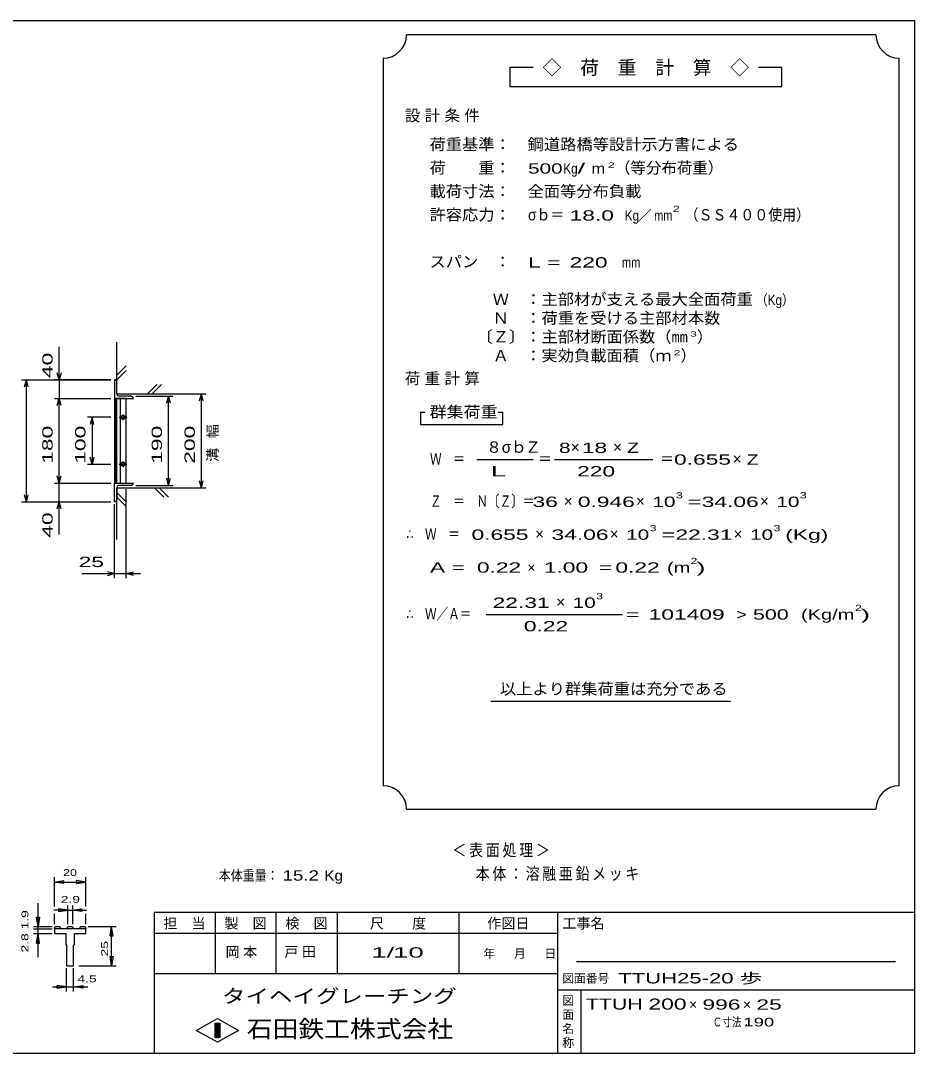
# Model space of a CAD drawing. Units: millimetres, scale not verified. Extents: x -1820 to 1731, y -1282 to 1054.
# Drawn here: x -173 to 1731, y -1146 to 1054 of the extents above; entities that cross this region are included whole.
import ezdxf
from ezdxf.enums import TextEntityAlignment as Align

# ---------------------------------------------------------------- set-up
doc = ezdxf.new("R2010")
doc.units = ezdxf.units.MM
doc.header["$LTSCALE"] = 10
for name, color, linetype, lineweight in [('0_2', 150, 'Continuous', 25), ('16', 3, 'Continuous', 25), ('22', 2, 'Continuous', 25), ('32', 4, 'Continuous', 25)]:
    doc.layers.add(name, color=color, linetype=linetype, lineweight=lineweight)
doc.styles.add('ベクトル', font='')
doc.styles.get('ベクトル').set_extended_font_data('ベクトル')

msp = doc.modelspace()

# ---------------------------------------------------------------- linework, layer by layer
at = {"layer": '0_2'}
for p, q in [((-1729, 1053.5), (1731, 1053.5)), ((1731, 1053.5), (1731, -1146.5)), ((1731, -846.5), (111, -846.5)), ((111, -846.5), (111, -1146.5)), ((241, -846.5), (241, -976.5)), ((371, -976.5), (371, -846.5)), ((501, -846.5), (501, -976.5)), ((761, -976.5), (761, -846.5)), ((971, -846.5), (971, -1146.5)), ((971, -891.5), (111, -891.5)), ((1691, -951.5), (1011, -951.5)), ((111, -976.5), (971, -976.5)), ((971, -1011.5), (1731, -1011.5)), ((1021, -1146.5), (1021, -1011.5)), ((201, -1097.5), (246, -1072.5)), ((246, -1072.5), (291, -1097.5)), ((246, -1122.5), (201, -1097.5)), ((241, -1082.5), (251, -1082.5)), ((241, -1112.5), (241, -1082.5)), ((241, -1082.5), (243, -1082.5)), ((243, -1082.5), (243, -1112.5)), ((245, -1112.5), (245, -1082.5)), ((245, -1082.5), (247, -1082.5)), ((291, -1097.5), (246, -1122.5)), ((247, -1082.5), (247, -1112.5)), ((249, -1112.5), (249, -1082.5)), ((249, -1082.5), (251, -1082.5)), ((251, -1082.5), (251, -1112.5)), ((251, -1082.5), (251, -1112.5)), ((251, -1112.5), (241, -1112.5)), ((243, -1112.5), (245, -1112.5)), ((247, -1112.5), (249, -1112.5)), ((1731, -1146.5), (-1729, -1146.5))]:
    msp.add_line(p, q, dxfattribs=at)
at = {"layer": '16'}
for p, q in [((27, 288.5), (27, 248.5)), ((32, 258.5), (32, 283.5)), ((27, 248.5), (67, 248.5)), ((27, 248.5), (27, 68.5)), ((52, 248.5), (27, 248.5)), ((28.5, 248.5), (28.5, 68.5)), ((31.5, 68.5), (31.5, 248.5)), ((62, 253.5), (37, 253.5)), ((39, 248.5), (39, 68.5)), ((52, 68.5), (52, 248.5)), ((37, 208.5), (53, 208.5)), ((47, 211.5), (43, 211.5)), ((43, 205.5), (47, 205.5)), ((45, 214.5), (45, 202.5)), ((47, 111.5), (43, 111.5)), ((45, 114.5), (45, 102.5)), ((37, 108.5), (53, 108.5)), ((43, 105.5), (47, 105.5)), ((27, 68.5), (67, 68.5)), ((27, 28.5), (27, 68.5)), ((27, 68.5), (52, 68.5)), ((32, 58.5), (32, 33.5)), ((62, 63.5), (37, 63.5))]:
    msp.add_line(p, q, dxfattribs=at)
for centre, radius, start, end in [((27, 283.5), 5, 0, 90), ((37, 258.5), 5, 180, 270), ((62, 248.5), 5, 0, 90), ((43, 208.5), 3, 90, 270), ((45, 208.5), 4, 46.6, 133.4), ((45, 208.5), 4, 226.6, 313.4), ((47, 208.5), 3, 270, 90), ((43, 108.5), 3, 90, 270), ((45, 108.5), 4, 46.6, 133.4), ((47, 108.5), 3, 270, 90), ((45, 108.5), 4, 226.6, 313.4), ((62, 68.5), 5, 270, 0), ((37, 58.5), 5, 90, 180), ((27, 33.5), 5, 270, 0)]:
    msp.add_arc(centre, radius, start, end, dxfattribs=at)
at = {"layer": '22', "color": 4}
for p, q in [((1649, 1023.5), (649, 1023.5)), ((599, 973.5), (599, -576.5)), ((1699, -576.5), (1699, 973.5)), ((919, 953.5), (869, 953.5)), ((869, 953.5), (869, 913.5)), ((1449, 953.5), (1399, 953.5)), ((1449, 913.5), (1449, 953.5)), ((869, 913.5), (1449, 913.5)), ((-91, 288.5), (-91, 358.5)), ((32, 258.5), (32, 368.5)), ((32, 298.5), (52, 318.5)), ((32, 288.5), (52, 308.5)), ((-171, 288.5), (19, 288.5)), ((-165, 273.5), (-161, 288.5)), ((-157, 273.5), (-161, 288.5)), ((-161, 28.5), (-161, 288.5)), ((19, 288.5), (-101, 288.5)), ((-91, 288.5), (-95, 303.5)), ((-87, 303.5), (-91, 288.5)), ((-91, 288.5), (-91, 248.5)), ((97, 258.5), (117, 278.5)), ((107, 258.5), (127, 278.5)), ((-101, 248.5), (19, 248.5)), ((-95, 233.5), (-91, 248.5)), ((-87, 233.5), (-91, 248.5)), ((-91, 68.5), (-91, 248.5)), ((32, 258.5), (222, 258.5)), ((72, 253.5), (152, 253.5)), ((138, 238.5), (142, 253.5)), ((146, 238.5), (142, 253.5)), ((142, 63.5), (142, 253.5)), ((208, 243.5), (212, 258.5)), ((216, 243.5), (212, 258.5)), ((212, 58.5), (212, 258.5)), ((19, 208.5), (-31, 208.5)), ((-21, 208.5), (-25, 193.5)), ((-17, 193.5), (-21, 208.5)), ((-21, 208.5), (-21, 108.5)), ((689, 218.5), (679, 218.5)), ((679, 218.5), (679, 193.5)), ((854, 218.5), (844, 218.5)), ((854, 193.5), (854, 218.5)), ((679, 193.5), (854, 193.5)), ((-21, 108.5), (-25, 123.5)), ((-17, 123.5), (-21, 108.5)), ((799, 118.5), (919, 118.5)), ((964, 118.5), (1174, 118.5)), ((-31, 108.5), (19, 108.5)), ((-101, 68.5), (19, 68.5)), ((-91, 68.5), (-95, 83.5)), ((-91, 68.5), (-87, 83.5)), ((-91, 28.5), (-91, 68.5)), ((142, 63.5), (138, 78.5)), ((142, 63.5), (146, 78.5)), ((212, 58.5), (208, 73.5)), ((212, 58.5), (216, 73.5)), ((32, 58.5), (222, 58.5)), ((32, -51.5), (32, 58.5)), ((52, 28.5), (32, 48.5)), ((52, -134.5), (52, 55.5)), ((72, 63.5), (152, 63.5)), ((132, 38.5), (112, 58.5)), ((142, 38.5), (122, 58.5)), ((-171, 28.5), (19, 28.5)), ((-161, 28.5), (-165, 43.5)), ((-161, 28.5), (-157, 43.5)), ((-101, 28.5), (19, 28.5)), ((-95, 13.5), (-91, 28.5)), ((-87, 13.5), (-91, 28.5)), ((-91, -41.5), (-91, 28.5)), ((27, -134.5), (27, 23.5)), ((52, 18.5), (32, 38.5)), ((-43, -124.5), (27, -124.5)), ((27, -124.5), (12, -120.5)), ((12, -128.5), (27, -124.5)), ((27, -124.5), (52, -124.5)), ((52, -124.5), (67, -120.5)), ((67, -128.5), (52, -124.5)), ((52, -124.5), (82, -124.5)), ((819, -211.5), (1109, -211.5)), ((829, -396.5), (1339, -396.5)), ((649, -626.5), (1649, -626.5))]:
    msp.add_line(p, q, dxfattribs=at)
for centre, start, end in [((599, 1023.5), 270, 0), ((1699, 1023.5), 180, 270), ((599, -626.5), 0, 90), ((1699, -626.5), 90, 180)]:
    msp.add_arc(centre, 50, start, end, dxfattribs=at)
at = {"layer": '32'}
for p, q in [((-101, -833.5), (-101, -771.5)), ((-101, -781.5), (-81, -778.5)), ((-81, -784.5), (-101, -781.5)), ((-101, -781.5), (-34.33, -781.5)), ((-81, -784.5), (-81, -778.5)), ((-34.33, -781.5), (-54.33, -778.5)), ((-54.33, -784.5), (-54.33, -778.5)), ((-54.33, -784.5), (-34.33, -781.5)), ((-34.33, -833.5), (-34.33, -771.5)), ((-136, -876.5), (-136, -826.5)), ((-72.5, -871.5), (-72.5, -831.5)), ((-62.83, -831.5), (-62.83, -871.5)), ((-136, -876.5), (-139, -856.5)), ((-139, -856.5), (-133, -856.5)), ((-133, -856.5), (-136, -876.5)), ((-72.5, -841.5), (-102.5, -841.5)), ((-101, -871.5), (-101, -849.5)), ((-72.5, -841.5), (-92.5, -838.5)), ((-92.5, -838.5), (-92.5, -844.5)), ((-92.5, -844.5), (-72.5, -841.5)), ((-72.5, -841.5), (-62.83, -841.5)), ((-62.83, -841.5), (-42.83, -838.5)), ((-42.83, -844.5), (-62.83, -841.5)), ((-62.83, -841.5), (-32.83, -841.5)), ((-42.83, -838.5), (-42.83, -844.5)), ((-34.33, -871.5), (-34.33, -849.5)), ((-146, -876.5), (-106, -876.5)), ((-136, -891.5), (-136, -876.5)), ((-101, -881.5), (-99.33, -876.5)), ((-99.33, -876.5), (-89.67, -876.5)), ((-89.67, -876.5), (-88, -881.5)), ((-74.17, -881.5), (-72.5, -876.5)), ((-72.5, -876.5), (-62.83, -876.5)), ((-62.83, -876.5), (-61.17, -881.5)), ((-47.33, -881.5), (-45.67, -876.5)), ((-45.67, -876.5), (-36, -876.5)), ((-36, -876.5), (-34.33, -881.5)), ((-29.33, -876.5), (30.67, -876.5)), ((17.67, -896.5), (20.67, -876.5)), ((23.67, -896.5), (20.67, -876.5)), ((20.67, -959.83), (20.67, -876.5)), ((-146, -881.5), (-106, -881.5)), ((-146, -891.5), (-106, -891.5)), ((-139, -911.5), (-136, -891.5)), ((-133, -911.5), (-136, -891.5)), ((-136, -941.5), (-136, -891.5)), ((-101, -881.5), (-101, -891.5)), ((-34.33, -881.5), (-101, -881.5)), ((-101, -891.5), (-76.83, -891.5)), ((-76.83, -891.5), (-76.83, -914.83)), ((-58.5, -914.83), (-58.5, -891.5)), ((-58.5, -891.5), (-34.33, -891.5)), ((-34.33, -891.5), (-34.33, -881.5)), ((17.67, -896.5), (23.67, -896.5)), ((-139, -911.5), (-133, -911.5)), ((-76.83, -914.83), (-75.17, -916.5)), ((-75.17, -916.5), (-75.17, -959.83)), ((-60.17, -916.5), (-58.5, -914.83)), ((-60.17, -959.83), (-60.17, -916.5)), ((20.67, -959.83), (17.67, -939.83)), ((17.67, -939.83), (23.67, -939.83)), ((23.67, -939.83), (20.67, -959.83)), ((-75.17, -959.83), (-60.17, -959.83)), ((-75.17, -1014.83), (-75.17, -964.83)), ((-60.17, -1014.83), (-60.17, -964.83)), ((-49.33, -959.83), (30.67, -959.83)), ((-105.17, -1004.83), (-75.17, -1004.83)), ((-75.17, -1004.83), (-95.17, -1001.83)), ((-95.17, -1007.83), (-95.17, -1001.83)), ((-95.17, -1007.83), (-75.17, -1004.83)), ((-75.17, -1004.83), (-60.17, -1004.83)), ((-60.17, -1004.83), (-40.17, -1001.83)), ((-40.17, -1007.83), (-60.17, -1004.83)), ((-60.17, -1004.83), (-30.17, -1004.83)), ((-40.17, -1007.83), (-40.17, -1001.83))]:
    msp.add_line(p, q, dxfattribs=at)
msp.add_circle((-136, -881.5), 1, dxfattribs=at)

# ---------------------------------------------------------------- texts
at = {"layer": '0_2', "style": 'ベクトル'}
for s, height, p in [('担\u3000当', 21.99, (131, -869.5)), ('製\u3000図', 21.99, (261, -869.5)), ('検\u3000図', 21.99, (391, -869.5)), ('尺\u3000\u3000度', 21.99, (571, -869.5)), ('作図日', 21.99, (821, -869.5)), ('工事名', 21.99, (981, -869.5)), ('年', 18.33, (813, -934)), ('月', 18.33, (878, -934)), ('日', 18.33, (943, -934)), ('図面番号', 18.33, (981, -987)), ('図', 18.33, (981, -1034)), ('面', 18.33, (981, -1064)), ('名', 18.33, (981, -1094)), ('称', 18.33, (981, -1124))]:
    msp.add_text(s, height=height, dxfattribs=at).set_placement(p, align=Align.MIDDLE_LEFT)
at = {"layer": '0_2', "color": 222, "style": 'ベクトル'}
for s, height, width, p in [('タイヘイグレーチング', 29.33, 1.25, (256, -1024.5)), ('石田鉄工株式会社', 36.66, 1.1, (308.5, -1094.5))]:
    msp.add_text(s, height=height, dxfattribs=dict(at, width=width)).set_placement(p, align=Align.MIDDLE_LEFT)
at = {"layer": '22', "style": 'ベクトル'}
for s, height, p in [('◇\u3000荷\u3000重\u3000計\u3000算\u3000◇', 29.33, (939, 953.5)), ('（等分布荷重）', 24.19, (1093, 740)), ('／', 21.99, (1141.5, 638.5)), ('）', 24.19, (1268, 380)), ('）', 24.19, (1233, 340)), ('８', 24.19, (819, 145)), ('σｂ', 24.19, (852, 145)), ('Ｚ', 24.19, (902, 145)), ('×', 24.19, (999, 145)), ('×', 24.19, (1089, 145)), ('×', 24.19, (1344, 120)), ('×', 24.19, (984, 30)), ('×', 24.19, (1138, 30)), ('×', 24.19, (1402, 30)), ('×', 24.19, (923, -40)), ('×', 24.19, (1082, -40)), ('×', 24.19, (1346, -40)), ('×', 21.99, (906.5, -111.5)), ('×', 24.19, (968, -185)), ('×', 21.99, (1251, -1042.5)), ('×', 21.99, (1366, -1042.5))]:
    msp.add_text(s, height=height, dxfattribs=at).set_placement(p, align=Align.MIDDLE_LEFT)
for s, height, width, p in [('荷重基準：\u3000', 24.19, 1.05, (698, 790)), ('鋼道路橋等設計示方書による', 24.19, 1.05, (907, 790)), ('荷\u3000\u3000重：\u3000', 24.19, 1.05, (698, 740)), ('500', 21.99, 1.5, (908, 738.5)), ('Kg', 21.99, 0.85, (983, 738.5)), ('/', 21.99, 2, (1013, 738.5)), ('2', 11, 1.8, (1078, 746)), ('m', 21.99, 1.2, (1043, 738.5)), ('載荷寸法：\u3000', 24.19, 1.05, (698, 690)), ('全面等分布負載', 24.19, 1.05, (907, 690)), ('許容応力：\u3000', 24.19, 1.05, (698, 640)), ('σｂ＝', 24.19, 0.9, (908, 640)), (' 18.0', 21.99, 1.65, (983, 638.5)), ('Kg', 21.99, 0.85, (1114, 638.5)), ('mm', 21.99, 0.8, (1176.5, 638.5)), ('2', 13.2, 1.5, (1216.5, 652.5)), ('（ＳＳ４００使用）', 24.19, 0.9, (1241.5, 640)), ('スパン\u3000：\u3000', 24.19, 1.05, (698, 540)), ('L =', 21.99, 1.65, (908, 538.5)), (' 220 ', 21.99, 1.65, (983, 538.5)), ('mm', 21.99, 0.8, (1108, 538.5)), ('\u3000Ｗ\u3000：主部材が支える最大全面荷重', 24.19, 1.05, (798, 460)), ('（Kg）', 21.99, 0.85, (1393, 458.5)), ('\u3000Ｎ\u3000：荷重を受ける主部材本数', 24.19, 1.05, (798, 420)), ('〔Ｚ〕：主部材断面係数（㎜', 24.19, 1.05, (798, 380)), ('3', 11, 1.8, (1253, 386)), ('\u3000Ａ\u3000：実効負載面積（ｍ', 24.19, 1.05, (798, 340)), ('2', 11, 1.8, (1218, 346)), ('群集荷重', 24.19, 1.1, (698, 220)), ('8', 21.99, 1.5, (974, 143.5)), (' 18 ', 21.99, 1.65, (1009, 143.5)), ('Z', 21.99, 1.4, (1119, 143.5)), ('Ｗ\u3000＝', 24.19, 0.75, (699, 120)), ('＝', 24.19, 0.9, (929, 120)), ('＝', 24.19, 0.9, (1189, 120)), ('0.655', 21.99, 1.65, (1219, 118.5)), ('Z', 21.99, 1.4, (1374, 118.5)), (' 220 ', 21.99, 1.65, (999, 93.5)), ('Ｚ\u3000＝\u3000Ｎ〔Ｚ〕＝', 24.19, 0.75, (699, 30)), ('3', 13.2, 1.5, (1223, 42.5)), ('3', 13.2, 1.5, (1487, 42.5)), (' 36 ', 21.99, 1.65, (904, 28.5)), ('0.946', 21.99, 1.65, (1014, 28.5)), ('10', 21.99, 1.5, (1173, 28.5)), ('=', 21.99, 1.7, (1248, 28.5)), ('34.06', 21.99, 1.65, (1278, 28.5)), ('10', 21.99, 1.5, (1437, 28.5)), ('3', 13.2, 1.5, (1167, -27.5)), ('3', 13.2, 1.5, (1431, -27.5)), ('∴\u3000Ｗ\u3000＝', 24.19, 0.75, (649, -40)), (' 0.655', 21.99, 1.65, (774, -41.5)), ('34.06', 21.99, 1.65, (958, -41.5)), ('10', 21.99, 1.5, (1117, -41.5)), ('=', 21.99, 1.7, (1192, -41.5)), ('22.31', 21.99, 1.65, (1222, -41.5)), ('10', 21.99, 1.5, (1381, -41.5)), ('(Kg)', 21.99, 1.65, (1456, -41.5)), (' 25 ', 21.99, 1.65, (-63, -99.5)), ('A = ', 21.99, 1.65, (699, -111.5)), ('0.22', 21.99, 1.65, (799, -111.5)), ('1.00', 21.99, 1.65, (941.5, -111.5)), ('=', 21.99, 1.7, (1059, -111.5)), ('0.22', 21.99, 1.65, (1094, -111.5)), ('(m', 21.99, 1.45, (1204, -111.5)), ('2', 13.2, 1.5, (1254, -97.5)), (')', 21.99, 2, (1266.5, -111.5)), (' 22.31', 21.99, 1.65, (819, -186.5)), ('10', 21.99, 1.5, (1003, -186.5)), ('3', 13.2, 1.5, (1053, -172.5)), ('∴\u3000Ｗ／Ａ＝', 24.19, 0.75, (649, -210)), ('2', 13.2, 1.5, (1604.5, -197.5)), ('=', 21.99, 1.7, (1116.5, -211.5)), (' 101409 ', 21.99, 1.65, (1151.5, -211.5)), ('>', 21.99, 1.3, (1351.5, -211.5)), (' 500 ', 21.99, 1.55, (1374.5, -211.5)), ('(Kg/m', 21.99, 1.45, (1489.5, -211.5)), (')', 21.99, 2, (1617, -211.5)), ('0.22', 21.99, 1.65, (899, -236.5)), ('以上より群集荷重は充分である', 24.19, 1.05, (848, -370)), ('本体重量：', 21.99, 0.85, (249, -767.5)), (' 15.2', 21.99, 1.35, (374, -767.5)), ('Kg', 21.99, 1.1, (474, -767.5)), ('1/', 21.99, 2, (574, -931.5)), (' 10 ', 21.99, 2, (604, -931.5)), ('TTUH25-20 歩         ', 21.99, 1.6, (1100, -986.5)), ('TTUH', 23.46, 1.45, (1031, -1041.5)), (' 200 ', 23.46, 1.55, (1151, -1041.5)), (' 996 ', 21.99, 1.65, (1266, -1042.5)), (' 25 ', 21.99, 1.65, (1381, -1042.5)), ('Ｃ寸法：', 18.33, 0.8, (1301, -1080)), (' 190 ', 18.33, 1.6, (1356, -1080))]:
    msp.add_text(s, height=height, dxfattribs=dict(at, width=width)).set_placement(p, align=Align.MIDDLE_LEFT)
at = {"layer": '22', "style": 'ベクトル', "width": 1.65}
for s, p in [(' 40 ', (-116, 278.5)), (' 180 ', (-116, 96)), (' 100 ', (-46, 96)), (' 190 ', (117, 96)), (' 200 ', (187, 96)), (' 40 ', (-116, -61.5))]:
    msp.add_text(s, height=21.99, rotation=90, dxfattribs=at).set_placement(p, align=Align.MIDDLE_LEFT)
at = {"layer": '22', "attachment_point": 4, "style": 'ベクトル'}
for s, insert, char_height in [('\\T1.28;設計条件', (645.5, 850), 24.19), ('\\T1.28;荷重計算', (645.5, 290), 24.19), ('\\T1.5;\\W2;\\~L\\~', (804, 93.5), 21.99), ('\\T1.2;\\W0.85;＜表面処理＞', (746.5, -715), 25.66), ('\\T1.19;\\W0.85;本体：溶融亜鉛メッキ', (796.5, -765), 25.66), ('\\T1.25;岡本\u3000', (263.5, -931.5), 21.99), ('\\T1.25;戸田\u3000', (388.5, -931.5), 21.99)]:
    msp.add_mtext(s, dxfattribs=dict(at, insert=insert, char_height=char_height))
at = {"layer": '22', "insert": (237, 113.5), "char_height": 21.99, "attachment_point": 4, "rotation": 90, "style": 'ベクトル'}
msp.add_mtext('\\T1.67;溝幅', dxfattribs=at)
at = {"layer": '32', "color": 2, "style": 'ベクトル'}
for s, width, p in [('20', 1.35, (-82.67, -761.5)), ('2.9', 1.5, (-87.67, -818.5)), (' 4.5 ', 1.5, (-60.17, -987.83))]:
    msp.add_text(s, height=14.66, dxfattribs=dict(at, width=width)).set_placement(p, align=Align.MIDDLE_LEFT)
at = {"layer": '32', "color": 2, "style": 'ベクトル', "width": 1.5}
for s, p in [('2.8 1.9', (-164, -931.5)), (' 25 ', (5.67, -948.17))]:
    msp.add_text(s, height=14.66, rotation=90, dxfattribs=at).set_placement(p, align=Align.MIDDLE_LEFT)

doc.saveas('drawing.dxf')
